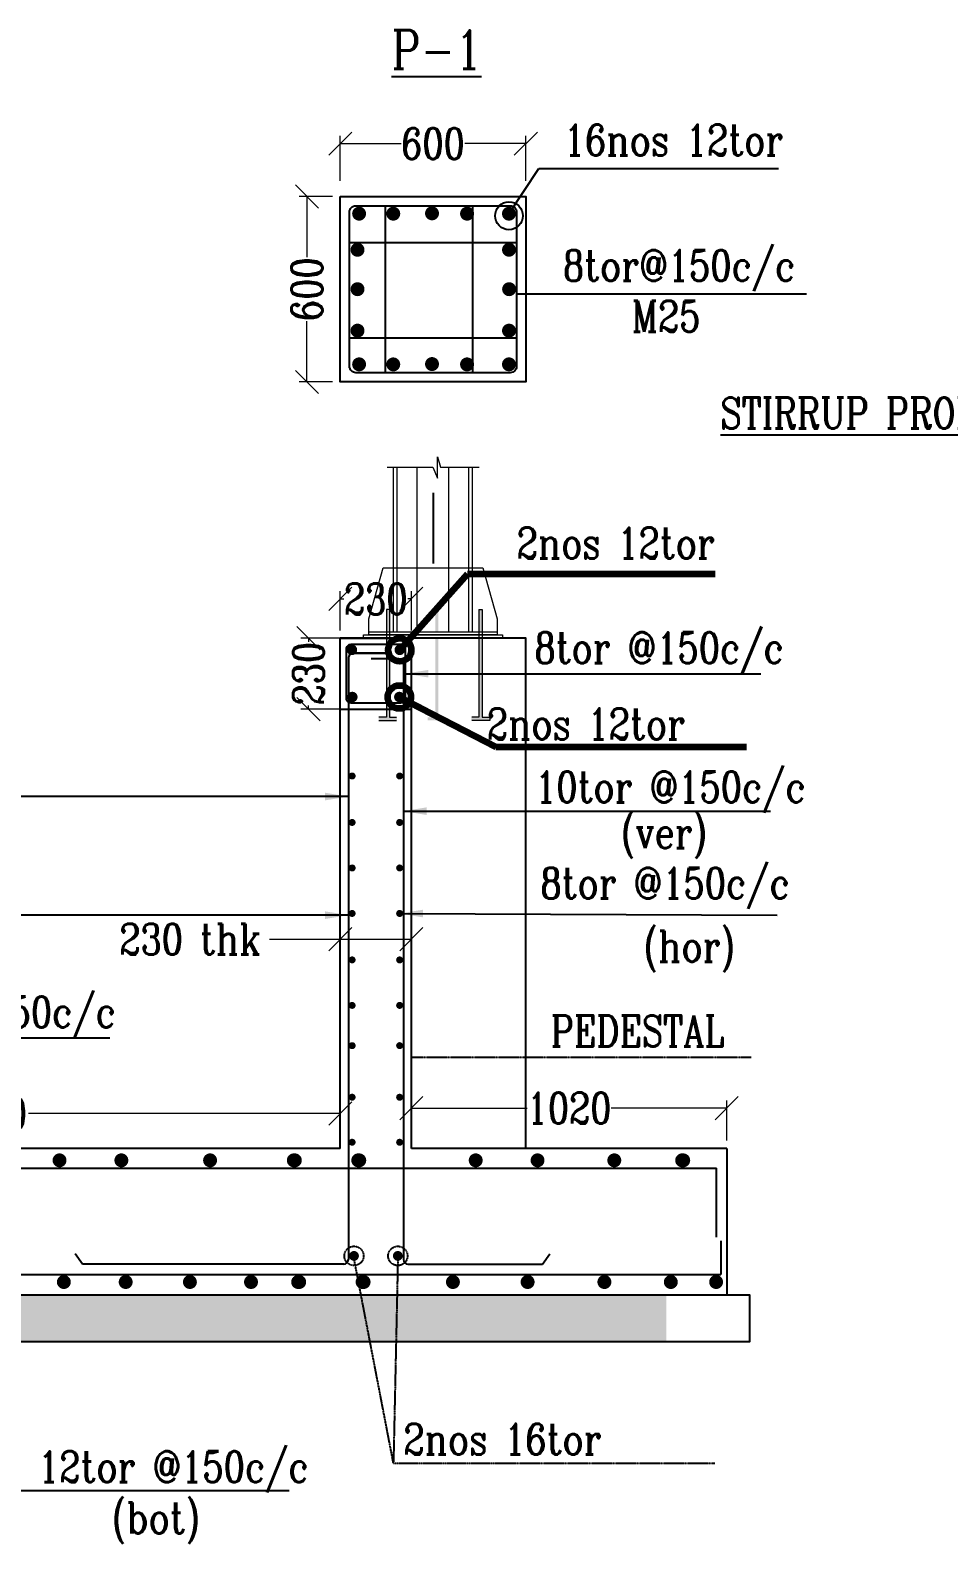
# Model space of a CAD drawing. Header units: millimetres. Extents: x 718890 to 734392, y -300108 to -278291.
# Drawn here: x 725893 to 728863, y -289045 to -284150 of the extents above; entities that cross this region are included whole.
import ezdxf
from ezdxf.enums import TextEntityAlignment as Align
from ezdxf.lldxf.tags import DXFTag

# ---------------------------------------------------------------- set-up
doc = ezdxf.new("R2010")
doc.units = ezdxf.units.MM
doc.header["$MEASUREMENT"] = 0
doc.header["$PDMODE"] = 2
doc.linetypes.add('CENTER2', pattern=[1.125, 0.75, -0.125, 0.125, -0.125])
doc.layers.add('CEN', color=1, linetype='CENTER2')
doc.layers.add('COLUMN', color=1, linetype='Continuous')
for name, color, linetype, lineweight in [('DIM', 37, 'Continuous', 13), ('FOOT', 3, 'Continuous', 18), ('Part', 2, 'Continuous', 0), ('PCC', 4, 'Continuous', 30), ('REIN', 1, 'Continuous', 20), ('TEXT', 7, 'Continuous', 15)]:
    doc.layers.add(name, color=color, linetype=linetype, lineweight=lineweight)
doc.styles.add('combine', font='romanc.shx', dxfattribs={"width": 0.8})
doc.styles.add('ROMANS', font='complex.shx', dxfattribs={"width": 0.8})
doc.styles.add('simplex-0.8', font='complex.shx', dxfattribs={"width": 0.8})
doc.styles.add('style2', font='times.ttf')
tags = doc.linetypes.add('HIDDEN', pattern=[0.375, 0.25, -0.125]).pattern_tags.tags
tags[6:7] = [DXFTag(74, 4), DXFTag(75, 0), DXFTag(340, '0'), DXFTag(46, 1.0), DXFTag(50, 0.0), DXFTag(44, 0.0), DXFTag(45, 0.0)]
tags[4:5] = [DXFTag(74, 4), DXFTag(75, 0), DXFTag(340, '0'), DXFTag(46, 1.0), DXFTag(50, 0.0), DXFTag(44, 0.0), DXFTag(45, 0.0)]
doc.dimstyles.new('75 ISO', dxfattribs={"dimtxt": 100, "dimasz": 75, "dimexe": 75, "dimexo": 0.7, "dimgap": 0.4, "dimtad": 0, "dimtoh": 1, "dimdec": 0, "dimdsep": 46, "dimtxsty": 'combine', "dimblk": 'OBLIQUE', "dimcen": 0, "dimclrd": 11, "dimclre": 2, "dimclrt": 4, "dimadec": 1, "dimazin": 2, "dimtfac": 1, "dimtdec": 0, "dimtmove": 1, "dimatfit": 3, "dimldrblk": 'OBLIQUE', "dimfxl": 0.7, "dimfxlon": 1, "dimtolj": 1, "dimtzin": 0, "dimlwd": -1, "dimlwe": -1, "dimarcsym": 0})
doc.dimstyles.new('SAM', dxfattribs={"dimtxt": 125, "dimasz": 75, "dimexe": 100, "dimexo": 1, "dimgap": 50, "dimtad": 1, "dimtoh": 1, "dimdec": 0, "dimrnd": 1, "dimzin": 1, "dimdsep": 46, "dimtxsty": 'style2', "dimcen": 0.09, "dimclrd": 37, "dimclre": 250, "dimclrt": 7, "dimadec": 0, "dimazin": 0, "dimtfac": 1, "dimtdec": 0, "dimtix": 1, "dimtmove": 1, "dimatfit": 3, "dimfxl": 100, "dimfxlon": 1, "dimtolj": 1, "dimtzin": 0, "dimarcsym": 0})

# ---------------------------------------------------------------- blocks, each defined once
blk = doc.blocks.new('_Oblique')
at = {"color": 0, "linetype": 'ByBlock', "lineweight": -2}
blk.add_line((-0.5, -0.5), (0.5, 0.5), dxfattribs=at)
blk = doc.blocks.new('*D84')
at = {"layer": 'DEFPOINTS', "color": 0, "transparency": 16777216}
for p in [(726895.4, -285989.3), (726895.4, -286116.2), (727125.4, -286116.2)]:
    blk.add_point(p, dxfattribs=at)
at = {"layer": 'Part', "color": 2, "transparency": 16777216}
for p, q in [((726895.4, -286091.2), (726895.4, -285964.3)), ((727125.4, -286091.2), (727125.4, -285964.3))]:
    blk.add_line(p, q, dxfattribs=at)
at = {"layer": 'Part', "color": 11, "transparency": 16777216}
for p, q in [((726895.4, -285989.3), (726907.2, -285989.3)), ((727125.4, -285989.3), (727113.7, -285989.3))]:
    blk.add_line(p, q, dxfattribs=at)
at = {"layer": 'Part', "color": 11, "transparency": 16777216, "xscale": 75, "yscale": 75, "zscale": 75, "rotation": 180}
blk.add_blockref('_Oblique', (726895.4, -285989.3), dxfattribs=at)
at = {"layer": 'Part', "color": 11, "transparency": 16777216, "xscale": 75, "yscale": 75, "zscale": 75}
blk.add_blockref('_Oblique', (727125.4, -285989.3), dxfattribs=at)
at = {"layer": 'Part', "color": 18, "lineweight": -3, "true_color": 0x000000, "transparency": 16777216, "insert": (727010.4, -285989.3), "char_height": 100, "attachment_point": 5, "style": 'combine'}
blk.add_mtext('\\A1;230', dxfattribs=at)
blk = doc.blocks.new('*D85')
at = {"layer": 'DEFPOINTS', "color": 0, "transparency": 16777216}
for p in [(727085.4, -286116.2), (726792.7, -286346.2), (727085.4, -286346.2)]:
    blk.add_point(p, dxfattribs=at)
at = {"layer": 'Part', "color": 2, "transparency": 16777216}
for p, q in [((726912.7, -286116.2), (726767.7, -286116.2)), ((726912.7, -286346.2), (726767.7, -286346.2))]:
    blk.add_line(p, q, dxfattribs=at)
at = {"layer": 'Part', "color": 11, "transparency": 16777216}
for p, q in [((726792.7, -286116.2), (726792.7, -286128)), ((726792.7, -286346.2), (726792.7, -286334.5))]:
    blk.add_line(p, q, dxfattribs=at)
at = {"layer": 'Part', "color": 11, "transparency": 16777216, "xscale": 75, "yscale": 75, "zscale": 75}
for p, rotation in [((726792.7, -286116.2), 90), ((726792.7, -286346.2), 270)]:
    blk.add_blockref('_Oblique', p, dxfattribs=dict(at, rotation=rotation))
at = {"layer": 'Part', "color": 18, "lineweight": -3, "true_color": 0x000000, "transparency": 16777216, "insert": (726792.7, -286231.2), "char_height": 100, "attachment_point": 5, "rotation": 90, "style": 'combine'}
blk.add_mtext('\\A1;230', dxfattribs=at)
blk = doc.blocks.new('*D91')
at = {"layer": 'DEFPOINTS', "color": 0, "transparency": 16777216}
for p in [(726895.4, -287653.6), (724595.4, -287766.2, 0), (726895.4, -287766.2, 0)]:
    blk.add_point(p, dxfattribs=at)
at = {"layer": 'Part', "color": 2, "transparency": 16777216}
for p, q in [((724595.4, -287741.2), (724595.4, -287628.6)), ((726895.4, -287741.2), (726895.4, -287628.6))]:
    blk.add_line(p, q, dxfattribs=at)
at = {"layer": 'Part', "color": 11, "transparency": 16777216}
for p, q in [((724595.4, -287653.6), (725604.1, -287653.6)), ((726895.4, -287653.6), (725886.8, -287653.6))]:
    blk.add_line(p, q, dxfattribs=at)
at = {"layer": 'Part', "color": 11, "transparency": 16777216, "xscale": 75, "yscale": 75, "zscale": 75, "rotation": 180}
blk.add_blockref('_Oblique', (724595.4, -287653.6), dxfattribs=at)
at = {"layer": 'Part', "color": 11, "transparency": 16777216, "xscale": 75, "yscale": 75, "zscale": 75}
blk.add_blockref('_Oblique', (726895.4, -287653.6), dxfattribs=at)
at = {"layer": 'Part', "color": 18, "lineweight": -3, "true_color": 0x000000, "transparency": 16777216, "insert": (725745.4, -287653.6), "char_height": 100, "attachment_point": 5, "style": 'combine'}
blk.add_mtext('\\A1;2300', dxfattribs=at)
blk = doc.blocks.new('*D101')
at = {"layer": 'DEFPOINTS', "color": 0, "transparency": 16777216}
for p in [(728145.4, -287636.1), (727125.4, -287740.1), (728145.4, -287766.2, 0)]:
    blk.add_point(p, dxfattribs=at)
at = {"layer": 'Part', "color": 2, "transparency": 16777216}
for p, q in [((727125.4, -287715.1), (727125.4, -287611.1)), ((728145.4, -287741.2), (728145.4, -287611.1))]:
    blk.add_line(p, q, dxfattribs=at)
at = {"layer": 'Part', "color": 11, "transparency": 16777216}
for p, q in [((727125.4, -287636.1), (727499.8, -287636.1)), ((728145.4, -287636.1), (727771.1, -287636.1))]:
    blk.add_line(p, q, dxfattribs=at)
at = {"layer": 'Part', "color": 11, "transparency": 16777216, "xscale": 75, "yscale": 75, "zscale": 75, "rotation": 180}
blk.add_blockref('_Oblique', (727125.4, -287636.1), dxfattribs=at)
at = {"layer": 'Part', "color": 11, "transparency": 16777216, "xscale": 75, "yscale": 75, "zscale": 75}
blk.add_blockref('_Oblique', (728145.4, -287636.1), dxfattribs=at)
at = {"layer": 'Part', "color": 18, "lineweight": -3, "true_color": 0x000000, "transparency": 16777216, "insert": (727635.4, -287636.1), "char_height": 100, "attachment_point": 5, "style": 'combine'}
blk.add_mtext('\\A1;1020', dxfattribs=at)
blk = doc.blocks.new('*D102')
at = {"layer": 'DEFPOINTS', "color": 0, "transparency": 16777216}
for p in [(726895.4, -287075.7, 0), (727125.4, -287075.7, 0), (727125.4, -287089.7)]:
    blk.add_point(p, dxfattribs=at)
at = {"layer": 'Part', "color": 11, "transparency": 16777216}
for p, q in [((726666.2, -287089.7), (726895.4, -287089.7)), ((726895.4, -287089.7), (727125.4, -287089.7))]:
    blk.add_line(p, q, dxfattribs=at)
at = {"layer": 'Part', "color": 2, "transparency": 16777216}
for p, q in [((726895.4, -287089.7), (726895.4, -287114.7)), ((727125.4, -287089.7), (727125.4, -287114.7))]:
    blk.add_line(p, q, dxfattribs=at)
at = {"layer": 'Part', "color": 11, "transparency": 16777216, "xscale": 75, "yscale": 75, "zscale": 75, "rotation": 180}
blk.add_blockref('_Oblique', (726895.4, -287089.7), dxfattribs=at)
at = {"layer": 'Part', "color": 11, "transparency": 16777216, "xscale": 75, "yscale": 75, "zscale": 75}
blk.add_blockref('_Oblique', (727125.4, -287089.7), dxfattribs=at)
at = {"layer": 'Part', "color": 18, "lineweight": -3, "true_color": 0x000000, "transparency": 16777216, "insert": (726410.5, -287089.7), "char_height": 100, "attachment_point": 5, "style": 'combine'}
blk.add_mtext('\\A1;230 thk', dxfattribs=at)
blk = doc.blocks.new('G$C9B659665')
at = {"layer": 'DIM', "linetype": 'Continuous'}
h = blk.add_hatch(color=5, dxfattribs=at)
h.paths.add_polyline_path([(43.4, 9), (65.3, 9), (65.3, 75.4), (74.3, 75.4), (74.3, 9), (95.6, 9), (95.6, 0), (43.4, 0)])
h.paths.add_polyline_path([(65.3, 165.3), (74.3, 165.3), (74.3, 75.4), (65.3, 75.4)])
h.paths.add_polyline_path([(65.3, 211.3), (72.3, 211.3), (74.3, 211.3), (74.3, 165.3), (65.3, 165.3)])
h.paths.add_polyline_path([(65.3, 234.5), (74.3, 234.5), (74.3, 211.3), (65.3, 211.3)])
h.paths.add_polyline_path([(65.3, 315.7), (74.3, 315.7), (74.3, 252.5), (65.3, 252.5)])
h = blk.add_hatch(color=5, dxfattribs=at)
h.paths.add_polyline_path([(43.4, 9), (65.3, 9), (65.3, 75.4), (74.3, 75.4), (74.3, 9), (95.6, 9), (95.6, 0), (43.4, 0)])
h.paths.add_polyline_path([(65.3, 165.3), (74.3, 165.3), (74.3, 75.4), (65.3, 75.4)])
h.paths.add_polyline_path([(65.3, 211.3), (72.3, 211.3), (74.3, 211.3), (74.3, 165.3), (65.3, 165.3)])
h.paths.add_polyline_path([(65.3, 234.5), (74.3, 234.5), (74.3, 211.3), (65.3, 211.3)])
h.paths.add_polyline_path([(65.3, 315.7), (74.3, 315.7), (74.3, 252.5), (65.3, 252.5)])
h = blk.add_hatch(color=5, dxfattribs=at)
h.paths.add_polyline_path([(182.9, 9), (204.7, 9), (204.7, 75.4), (213.7, 75.4), (213.7, 9), (235, 9), (235, 0), (182.9, 0)])
h.paths.add_polyline_path([(204.7, 165.3), (213.7, 165.3), (213.7, 75.4), (204.7, 75.4)])
h.paths.add_polyline_path([(204.7, 211.3), (211.8, 211.3), (213.7, 211.3), (213.7, 165.3), (204.7, 165.3)])
h.paths.add_polyline_path([(204.7, 234.5), (213.7, 234.5), (213.7, 211.3), (204.7, 211.3)])
h.paths.add_polyline_path([(204.7, 315.7), (213.7, 315.7), (213.7, 252.5), (204.7, 252.5)])
h = blk.add_hatch(color=5, dxfattribs=at)
h.paths.add_polyline_path([(360.1, 9), (338.2, 9), (338.2, 75.4), (329.2, 75.4), (329.2, 9), (307.9, 9), (307.9, 0), (360.1, 0)])
h.paths.add_polyline_path([(338.2, 165.3), (329.2, 165.3), (329.2, 75.4), (338.2, 75.4)])
h.paths.add_polyline_path([(338.2, 211.3), (331.2, 211.3), (329.2, 211.3), (329.2, 165.3), (338.2, 165.3)])
h.paths.add_polyline_path([(338.2, 234.5), (329.2, 234.5), (329.2, 211.3), (338.2, 211.3)])
h.paths.add_polyline_path([(338.2, 315.7), (329.2, 315.7), (329.2, 252.5), (338.2, 252.5)])
h = blk.add_hatch(color=5, dxfattribs=at)
h.paths.add_polyline_path([(360.1, 9), (338.2, 9), (338.2, 75.4), (329.2, 75.4), (329.2, 9), (307.9, 9), (307.9, 0), (360.1, 0)])
h.paths.add_polyline_path([(338.2, 165.3), (329.2, 165.3), (329.2, 75.4), (338.2, 75.4)])
h.paths.add_polyline_path([(338.2, 211.3), (331.2, 211.3), (329.2, 211.3), (329.2, 165.3), (338.2, 165.3)])
h.paths.add_polyline_path([(338.2, 234.5), (329.2, 234.5), (329.2, 211.3), (338.2, 211.3)])
h.paths.add_polyline_path([(338.2, 315.7), (329.2, 315.7), (329.2, 252.5), (338.2, 252.5)])
blk.add_line((198.4, 649), (198.4, 447.2))
blk.add_line((198.4, 649), (198.4, 447.2))
at = {"layer": 'DIM', "color": 5, "linetype": 'Continuous'}
for p, q in [((85.9, 252.5), (85.9, 722.3)), ((85.9, 252.5), (85.9, 722.3)), ((153.4, 252.5), (153.4, 722.3)), ((153.4, 252.5), (153.4, 722.3)), ((243.4, 252.5), (243.4, 722.3)), ((243.4, 252.5), (243.4, 722.3)), ((310.9, 252.5), (310.9, 722.3)), ((310.9, 252.5), (310.9, 722.3)), ((74.3, 315.7), (65.3, 315.7)), ((65.3, 315.7), (65.3, 9)), ((74.3, 315.7), (65.3, 315.7)), ((65.3, 315.7), (65.3, 9)), ((74.3, 315.7), (74.3, 9)), ((74.3, 315.7), (74.3, 9)), ((213.7, 315.7), (204.7, 315.7)), ((213.7, 315.7), (204.7, 315.7)), ((329.2, 315.7), (338.2, 315.7)), ((329.2, 315.7), (329.2, 9)), ((329.2, 315.7), (338.2, 315.7)), ((329.2, 315.7), (329.2, 9)), ((338.2, 315.7), (338.2, 9)), ((338.2, 315.7), (338.2, 9)), ((65.3, 9), (43.4, 9)), ((65.3, 9), (43.4, 9)), ((43.4, 0), (94.6, 0)), ((43.4, 0), (94.6, 0)), ((74.3, 9), (94.6, 9)), ((74.3, 9), (94.6, 9)), ((329.2, 9), (308.9, 9)), ((329.2, 9), (308.9, 9)), ((360.1, 0), (308.9, 0)), ((360.1, 0), (308.9, 0)), ((338.2, 9), (360.1, 9)), ((338.2, 9), (360.1, 9)), ((360.1, 9), (360.1, 0)), ((360.1, 9), (360.1, 0))]:
    blk.add_line(p, q, dxfattribs=at)
at = {"layer": 'DIM', "linetype": 'HIDDEN', "ltscale": 100}
for p, q in [((96, 252.5), (96, 722.3)), ((96, 252.5), (96, 722.3)), ((300.7, 252.5), (300.7, 722.3)), ((300.7, 252.5), (300.7, 722.3))]:
    blk.add_line(p, q, dxfattribs=at)
at = {"layer": 'DIM', "color": 5, "linetype": 'HIDDEN', "ltscale": 0.1}
blk.add_line((67.2, 252.5), (329.7, 252.5), dxfattribs=at)
blk.add_line((67.2, 252.5), (329.7, 252.5), dxfattribs=at)
at = {"layer": 'DIM', "color": 5, "linetype": 'Continuous'}
for points in [[(67.2, 722.3), (197.8, 722.3), (210.8, 690.9), (210.8, 751.4), (220.1, 722.1), (329.7, 722.1)], [(67.2, 722.3), (197.8, 722.3), (210.8, 690.9), (210.8, 751.4), (220.1, 722.1), (329.7, 722.1)], [(15, 243.5), (15, 290), (56.3, 434.7), (340.5, 434.7), (381.7, 290), (381.7, 243.5)], [(15, 243.5), (15, 290), (56.3, 434.7), (340.5, 434.7), (381.7, 290), (381.7, 243.5)]]:
    blk.add_lwpolyline(points, dxfattribs=at)
at = {"layer": 'DIM', "color": 5, "linetype": 'HIDDEN', "ltscale": 0.1}
for points in [[(396.7, 234.5), (0, 234.5), (0, 243.5), (396.7, 243.5)], [(396.7, 234.5), (0, 234.5), (0, 243.5), (396.7, 243.5)], [(381.7, 243.5), (15, 243.5), (15, 252.5), (381.7, 252.5)], [(381.7, 243.5), (15, 243.5), (15, 252.5), (381.7, 252.5)]]:
    blk.add_lwpolyline(points, close=True, dxfattribs=at)
blk = doc.blocks.new('*D151')
at = {"layer": 'DEFPOINTS', "color": 0, "transparency": 16777216}
for p in [(727495.4, -284517.1), (726895.4, -284687.8), (727495.4, -284687.8)]:
    blk.add_point(p, dxfattribs=at)
at = {"layer": 'Part', "color": 2, "transparency": 16777216}
for p, q in [((726895.4, -284637.1), (726895.4, -284492.1)), ((727495.4, -284637.1), (727495.4, -284492.1))]:
    blk.add_line(p, q, dxfattribs=at)
at = {"layer": 'Part', "color": 11, "transparency": 16777216}
for p, q in [((726895.4, -284517.1), (727092.2, -284517.1)), ((727495.4, -284517.1), (727298.7, -284517.1))]:
    blk.add_line(p, q, dxfattribs=at)
at = {"layer": 'Part', "color": 11, "transparency": 16777216, "xscale": 75, "yscale": 75, "zscale": 75, "rotation": 180}
blk.add_blockref('_Oblique', (726895.4, -284517.1), dxfattribs=at)
at = {"layer": 'Part', "color": 11, "transparency": 16777216, "xscale": 75, "yscale": 75, "zscale": 75}
blk.add_blockref('_Oblique', (727495.4, -284517.1), dxfattribs=at)
at = {"layer": 'Part', "color": 18, "lineweight": -3, "true_color": 0x000000, "transparency": 16777216, "insert": (727195.4, -284517.1), "char_height": 100, "attachment_point": 5, "style": 'combine'}
blk.add_mtext('\\A1;600', dxfattribs=at)
blk = doc.blocks.new('*D152')
at = {"layer": 'DEFPOINTS', "color": 0, "transparency": 16777216}
for p in [(726787.6, -284687.8), (726895.4, -284687.8, 0), (726895.4, -285287.8, 0)]:
    blk.add_point(p, dxfattribs=at)
at = {"layer": 'Part', "color": 2, "transparency": 16777216}
for p, q in [((726870.4, -284687.8), (726762.6, -284687.8)), ((726870.4, -285287.8), (726762.6, -285287.8))]:
    blk.add_line(p, q, dxfattribs=at)
at = {"layer": 'Part', "color": 11, "transparency": 16777216}
for p, q in [((726787.6, -284687.8), (726787.6, -284884.5)), ((726787.6, -285287.8), (726787.6, -285091.1))]:
    blk.add_line(p, q, dxfattribs=at)
at = {"layer": 'Part', "color": 11, "transparency": 16777216, "xscale": 75, "yscale": 75, "zscale": 75}
for p, rotation in [((726787.6, -284687.8), 90), ((726787.6, -285287.8), 270)]:
    blk.add_blockref('_Oblique', p, dxfattribs=dict(at, rotation=rotation))
at = {"layer": 'Part', "color": 18, "lineweight": -3, "true_color": 0x000000, "transparency": 16777216, "insert": (726787.6, -284987.8), "char_height": 100, "attachment_point": 5, "rotation": 90, "style": 'combine'}
blk.add_mtext('\\A1;600', dxfattribs=at)

msp = doc.modelspace()

# ---------------------------------------------------------------- hatches: boundary and pattern name
at = {"layer": 'DIM', "lineweight": -3, "ltscale": 0.5}
h = msp.add_hatch(dxfattribs=at)
h.set_pattern_fill('AR-CONC', color=256, scale=25, style=0)
h.set_pattern_definition([(50, (1387.42, -23356.68), (179.315046, -15.688034), [18.75, -206.25]), (355, (1387.42, -23356.68), (-34.687833, 188.048033), [15, -165]), (100.4514, (1402.36, -23357.98), (144.627345, 172.359886), [15.935047, -175.28553]), (46.1842, (1387.42, -23306.68), (266.81026, -41.379754), [28.125, -309.375]), (96.6356, (1409.65, -23310.12), (233.66568, 243.52947), [23.90257, -262.92825]), (351.1842, (1387.42, -23306.68), (233.66549, 243.52965), [22.5, -247.5]), (21, (1412.42, -23319.18), (149.226763, -100.654723), [18.75, -206.25]), (326, (1412.42, -23319.18), (60.828833, 181.28751), [15, -165]), (71.4514, (1424.85, -23327.56), (210.055657, 80.632624), [15.935047, -175.28553]), (37.5, (1387.415, -23356.676), (3.039964, 83.2234635), [0, -163, 0, -167.5, 0, -165.625]), (7.5, (1387.415, -23356.68), (65.767384, 98.602928), [0, -95.5, 0, -159.25, 0, -63.125]), (327.5, (1331.665, -23356.676), (133.455609, -5.638718), [0, -62.5, 0, -195, 0, -258.75]), (317.5, (1306.67, -23356.68), (145.796542, 25.026246), [0, -81.25, 0, -129.5, 0, -183.75])])
h.paths.add_polyline_path([(723540.4, -288391.2), (727950.4, -288391.2), (727950.4, -288241.2), (723540.4, -288241.2)])

# ---------------------------------------------------------------- linework, layer by layer
at = {"layer": 'CEN', "color": 18, "lineweight": -3, "ltscale": 0.5, "true_color": 0x000000}
for p, q in [((728224.2, -287472), (727125.4, -287472)), ((727067.3, -288783.8), (726939.8, -288121.9, 0)), ((727081.6, -288121.9, 0), (727067.3, -288783.8)), ((727067.3, -288783.8), (728107.4, -288783.8))]:
    msp.add_line(p, q, dxfattribs=at)
at = {"layer": 'CEN', "color": 2, "lineweight": -3, "ltscale": 0.5}
for centre in [(726939.8, -288114, 0), (727081.6, -288114, 0)]:
    msp.add_circle(centre, 31.2, dxfattribs=at)
at = {"layer": 'DIM', "lineweight": -3}
for p, q in [((727441.1, -284743.6), (727537.7, -284597.2)), ((727537.7, -284597.2), (728313.2, -284597.2))]:
    msp.add_line(p, q, dxfattribs=at)
msp.add_circle((727441.1, -284750.5), 45, dxfattribs=at)
at = {"layer": 'FOOT', "lineweight": -3}
for p, q in [((726895.4, -287766.2, 0), (726895.4, -286116.2, 0)), ((727125.4, -286116.2), (726895.4, -286116.2, 0)), ((727095.4, -286116.2), (726895.4, -286116.2, 0)), ((726895.4, -286116.2, 0), (727125.4, -286116.2)), ((727125.4, -287766.2), (727125.4, -286116.2, 0)), ((727125.4, -286116.2), (727125.4, -286116.2)), ((726895.4, -287766.2, 0), (724595.4, -287766.2, 0)), ((726895.4, -287766.2, 0), (725265.4, -287766.2, 0)), ((728145.4, -287766.2, 0), (727125.4, -287766.2)), ((728145.4, -287766.2, 0), (727125.4, -287766.2)), ((728145.4, -287766.2, 0), (728145.4, -288241.2, 0)), ((728145.4, -287766.2, 0), (728145.4, -288241.2, 0))]:
    msp.add_line(p, q, dxfattribs=at)
msp.add_lwpolyline([(726895.4, -284687.8), (727495.4, -284687.8), (727495.4, -285287.8), (726895.4, -285287.8)], close=True, dxfattribs=at)
at = {"layer": 'FOOT', "lineweight": -3, "elevation": 0}
msp.add_lwpolyline([(726895.4, -286346.2), (726895.4, -286116.2), (727125.4, -286116.2), (727125.4, -286116.2), (727125.4, -286116.2)], dxfattribs=at)
msp.add_lwpolyline([(723270.4, -288391.2), (728220.4, -288391.2), (728220.4, -288241.2), (723270.4, -288241.2)], close=True, dxfattribs=at)
msp.add_lwpolyline([(723270.4, -288391.2), (728220.4, -288391.2), (728220.4, -288241.2), (723270.4, -288241.2)], close=True, dxfattribs=at)
at = {"layer": 'Part', "color": 250, "lineweight": -3}
msp.add_line((727465.4, -285002.5), (728403.3, -285002.5), dxfattribs=at)
at = {"layer": 'PCC', "linetype": 'HIDDEN', "lineweight": -3, "ltscale": 200}
msp.add_line((726895.4, -286346.2, 0), (727125.4, -286346.2, 0), dxfattribs=at)
at = {"layer": 'PCC', "color": 250, "linetype": 'HIDDEN', "lineweight": -3, "ltscale": 750}
msp.add_lwpolyline([(727495.4, -287766.2), (727495.4, -286116.2), (726895.4, -286116.2)], dxfattribs=at)
at = {"layer": 'REIN', "lineweight": -3}
for p, q in [((726936.5, -286165.2, 0), (727053.2, -286165.2)), ((727054.4, -286165.2), (726937.7, -286165.2, 0)), ((726921.5, -286180.2, 0), (726921.5, -288125.8, 0)), ((727084.4, -286183), (726994.9, -286183, 0)), ((727099.4, -286198), (727099.4, -288125.8, 0)), ((723383.6, -287830.6), (728112.5, -287830.6, 0)), ((728112.5, -288053.7, 0), (728112.5, -287830.6, 0)), ((728126.7, -288065.5, 0), (728126.7, -288174.5, 0)), ((726061.5, -288140.8, 0), (726037.7, -288107.4, 0)), ((727549.4, -288140.8, 0), (727573.1, -288107.4, 0)), ((723365.2, -288174.5), (728126.7, -288174.5, 0)), ((726906.5, -288140.8, 0), (726061.5, -288140.8, 0)), ((727114.4, -288140.8, 0), (727549.4, -288140.8, 0))]:
    msp.add_line(p, q, dxfattribs=at)
msp.add_lwpolyline([(726945.4, -284717.8), (727445.4, -284717.8, -0.414214), (727465.4, -284737.8), (727465.4, -285237.8, -0.414214), (727445.4, -285257.8), (726945.4, -285257.8, -0.414214), (726925.4, -285237.8), (726925.4, -284737.8, -0.414214)], format="xyb", close=True, dxfattribs=at)
at = {"layer": 'REIN', "lineweight": -3, "const_width": 22.5}
for points in [[(726945.1, -284743.6, -1), (726967.6, -284743.6, -1)], [(727055.5, -284743.6, -1), (727078, -284743.6, -1)], [(727294.2, -284743.6, -1), (727316.8, -284743.6, -1)], [(727452.4, -284743.6, 1), (727429.8, -284743.6, 1)], [(726951.2, -284849.1, 1), (726951.2, -284871.6, 1)], [(727441.2, -284849.1, 1), (727441.2, -284871.6, 1)], [(726951.2, -284976.5, 1), (726951.2, -284999.1, 1)], [(727441.5, -284976.5, 1), (727441.5, -284999.1, 1)], [(726951.2, -285110.6, 1), (726951.2, -285133.2, 1)], [(727441.2, -285110.6, 1), (727441.2, -285133.2, 1)], [(726945.1, -285230.8, 1), (726967.6, -285230.8, 1)], [(727055.5, -285231, -1), (727078, -285231, -1)], [(727294.2, -285231, -1), (727316.8, -285231, -1)], [(727452.4, -285230.8, -1), (727429.8, -285230.8, -1)]]:
    msp.add_lwpolyline(points, format="xyb", close=True, dxfattribs=at)
at = {"layer": 'REIN', "lineweight": -3}
for points in [[(727041.2, -284717.8), (727323.1, -284717.8), (727323.1, -285257.8), (727041.2, -285257.8)], [(726925.4, -284836.3), (727465.4, -284836.3), (727465.4, -285146.2), (726925.4, -285146.2)]]:
    msp.add_lwpolyline(points, close=True, dxfattribs=at)
for points, const_width, elevation in [([(727180.9, -284742.5, -1), (727203.4, -284742.5, -1)], 22.5, -371606472.7), ([(727180.9, -285229.9, -1), (727203.4, -285229.9, -1)], 22.5, -371606472.7), ([(726924.7, -286154.3, 1), (726941.6, -286154.3, 1)], 16.9, 0), ([(727096.1, -286154.3, -1), (727079.3, -286154.3, -1)], 16.9, 0), ([(726925.9, -286307.3, -1), (726942.8, -286305.9, -1)], 16.9, 0), ([(727094.9, -286307.3, 1), (727078.1, -286305.9, 1)], 16.9, 0), ([(726939.4, -286562.1, -1), (726928.2, -286562.1, -1)], 11.3, 0), ([(727093.1, -286562.1, -1), (727081.8, -286562.1, -1)], 11.3, 0), ([(726939.4, -286712.3, -1), (726928.2, -286712.3, -1)], 11.3, 0), ([(727093.1, -286712.3, -1), (727081.8, -286712.3, -1)], 11.3, 0), ([(726939.4, -286859.5, -1), (726928.2, -286859.5, -1)], 11.3, 0), ([(727093.1, -286859.5, -1), (727081.8, -286859.5, -1)], 11.3, 0), ([(726939.4, -287006.6, -1), (726928.2, -287006.6, -1)], 11.3, 0), ([(727093.1, -287006.6, -1), (727081.8, -287006.6, -1)], 11.3, 0), ([(726939.4, -287156.8, -1), (726928.2, -287156.8, -1)], 11.3, 0), ([(727093.1, -287156.8, -1), (727081.8, -287156.8, -1)], 11.3, 0), ([(726939.4, -287303.9, -1), (726928.2, -287303.9, -1)], 11.3, 0), ([(727093.1, -287303.9, -1), (727081.8, -287303.9, -1)], 11.3, 0), ([(726939.4, -287434.1, -1), (726928.2, -287434.1, -1)], 11.3, 0), ([(727093.1, -287434.1, -1), (727081.8, -287434.1, -1)], 11.3, 0), ([(726939.4, -287600.9, -1), (726928.2, -287600.9, -1)], 11.3, 0), ([(727093.1, -287600.9, -1), (727081.8, -287600.9, -1)], 11.3, 0), ([(726939.4, -287746.5, -1), (726928.2, -287746.5, -1)], 11.3, 0), ([(727093.1, -287746.5, -1), (727081.8, -287746.5, -1)], 11.3, 0), ([(725976.1, -287805, 1), (725998.6, -287805, 1)], 22.5, 0), ([(725976.1, -287805, 1), (725998.6, -287805, 1)], 22.5, 0), ([(726176.1, -287805, 1), (726198.6, -287805, 1)], 22.5, 0), ([(726463.1, -287805, 1), (726485.7, -287805, 1)], 22.5, 0), ([(726733.9, -287805, 1), (726756.4, -287805, 1)], 22.5, 0), ([(726737.2, -287805, 1), (726759.7, -287805, 1)], 22.5, 0), ([(726942.2, -287805, 1), (726964.7, -287805, 1)], 22.5, 0), ([(726945.5, -287805, 1), (726968, -287805, 1)], 22.5, 0), ([(727322.2, -287805, 1), (727344.7, -287805, 1)], 22.5, 0), ([(727522.2, -287805, 1), (727544.7, -287805, 1)], 22.5, 0), ([(727770.5, -287805, 1), (727793, -287805, 1)], 22.5, 0), ([(727990, -287805, 1), (728012.6, -287805, 1)], 22.5, 0), ([(727993.4, -287805, 1), (728015.9, -287805, 1)], 22.5, 0), ([(726947.7, -288114, -1), (726931.9, -288114, -1)], 15.8, 0), ([(727089.4, -288114, -1), (727073.7, -288114, -1)], 15.8, 0), ([(725990.1, -288198.5, 1), (726012.6, -288198.5, 1)], 22.5, 0), ([(725990.1, -288198.5, 1), (726012.6, -288198.5, 1)], 22.5, 0), ([(726190.1, -288198.5, 1), (726212.6, -288198.5, 1)], 22.5, 0), ([(726397.8, -288198.5, 1), (726420.3, -288198.5, 1)], 22.5, 0), ([(726595.4, -288198.5, 1), (726618, -288198.5, 1)], 22.5, 0), ([(726747.9, -288198.5, 1), (726770.5, -288198.5, 1)], 22.5, 0), ([(726751.3, -288198.5, 1), (726773.8, -288198.5, 1)], 22.5, 0), ([(726956.2, -288198.5, 1), (726978.8, -288198.5, 1)], 22.5, 0), ([(726959.5, -288198.5, 1), (726982.1, -288198.5, 1)], 22.5, 0), ([(727248.4, -288198.5, 1), (727271, -288198.5, 1)], 22.5, 0), ([(727490.1, -288198.5, 1), (727512.7, -288198.5, 1)], 22.5, 0), ([(727738.4, -288198.5, 1), (727761, -288198.5, 1)], 22.5, 0), ([(727953.3, -288198.5, 1), (727975.8, -288198.5, 1)], 22.5, 0), ([(728099.8, -288198.5, 1), (728122.3, -288198.5, 1)], 22.5, 0)]:
    msp.add_lwpolyline(points, format="xyb", close=True, dxfattribs=dict(at, const_width=const_width, elevation=elevation))
at = {"layer": 'REIN', "lineweight": -3, "elevation": 0}
msp.add_lwpolyline([(726930.4, -286136.2), (727090.4, -286136.2, -0.414214), (727105.4, -286151.2), (727105.4, -286311.2, -0.414214), (727090.4, -286326.2), (726930.4, -286326.2, -0.414214), (726915.4, -286311.2), (726915.4, -286151.2, -0.414214)], format="xyb", close=True, dxfattribs=at)
at = {"layer": 'REIN', "lineweight": -3}
for centre, start, end in [((726936.5, -286180.2, 0), 90, 180), ((727084.4, -286198), 0, 90), ((726906.5, -288125.8, 0), 270, 0), ((727114.4, -288125.8, 0), 180, 270)]:
    msp.add_arc(centre, 15, start, end, dxfattribs=at)

# ---------------------------------------------------------------- block references
at = {"layer": 'COLUMN', "color": 2, "lineweight": -3, "ltscale": 0.5, "xscale": 1.134215500982174, "yscale": 1.134215500982174, "zscale": 1.134215500982174}
msp.add_blockref('G$C9B659665', (726970.4, -286382.2), dxfattribs=at)

# ---------------------------------------------------------------- texts
at = {"layer": 'TEXT', "color": 18, "lineweight": -3, "ltscale": 0.5, "true_color": 0x000000, "style": 'simplex-0.8', "width": 0.8}
msp.add_text('%%UP-1', height=125, dxfattribs=at).set_placement((727061.2, -284275.4))
at = {"layer": 'TEXT', "color": 18, "lineweight": -3, "true_color": 0x000000, "style": 'ROMANS', "width": 0.8}
msp.add_text('M25', height=100.03, dxfattribs=at).set_placement((728060.5, -285025.4), align=Align.TOP_RIGHT)
for s, height, p in [('2nos 12tor', 100.03, (727466, -285858.7)), ('8tor @150c/c', 100.035, (727523.4, -286197.5)), ('2nos 12tor', 100.03, (727369.5, -286443.7)), ('10tor @150c/c', 100.035, (727525.7, -286647.5, 0)), ('(ver)', 100.03, (727802.2, -286795.4, 0)), ('8tor @150c/c', 100.035, (727542.7, -286958.6, 0)), ('(hor)', 100.03, (727875.4, -287162.8, 0)), ('PEDESTAL', 100.03, (727575.9, -287436.6, 0)), ('2nos 16tor', 100.03, (727099.7, -288756.8, 0))]:
    msp.add_text(s, height=height, dxfattribs=at).set_placement(p)
for s, height, p in [('10tor @150c/c', 100.035, (726169.1, -287405.3, 0)), ('12tor @150c/c', 100.035, (726792.6, -288875.7)), ('(bot)', 100.03, (726443.4, -289041.5))]:
    msp.add_text(s, height=height, dxfattribs=at).set_placement(p, align=Align.BOTTOM_RIGHT)
at = {"layer": 'TEXT', "color": 250, "lineweight": -3, "char_height": 100.035, "style": 'ROMANS'}
for s, insert, attachment_point in [('16nos 12tor', (727973.8, -284505.4), 5), ('8tor@150c/c', (727991.2, -284927.9), 5), ('                          {\\LSTIRRUP PROFILE}', (726698.1, -285338.5, 0), 1)]:
    msp.add_mtext(s, dxfattribs=dict(at, insert=insert, attachment_point=attachment_point))

# ---------------------------------------------------------------- dimensions: what is measured, and where the dimension line sits
at = {"layer": 'Part', "color": 250, "lineweight": -3}
for base, p1, p2, override, picture, middle in [((727495.4, -284517.1), (726895.4, -284687.8), (727495.4, -284687.8), {"dimexe": 25, "dimexo": 25, "dimclrt": 18, "dimfxl": 120}, '*D151', (727195.4, -284517.1)), ((726895.4, -287653.6, 0), (724595.4, -287766.2, 0), (726895.4, -287766.2, 0), {"dimexe": 25, "dimexo": 25, "dimtxsty": 'combine', "dimclrt": 18, "dimldrblk": 'Oblique', "dimfxl": 120}, '*D91', (725745.4, -287653.6, 0)), ((728145.4, -287636.1), (727125.4, -287740.1), (728145.4, -287766.2, 0), {"dimexe": 25, "dimexo": 25, "dimclrt": 18, "dimfxl": 120}, '*D101', (727635.4, -287636.1))]:
    dim = msp.add_linear_dim(base=base, p1=p1, p2=p2, dimstyle='75 ISO', override=override, dxfattribs=at)
    dim.commit()
    dim.dimension.update_dxf_attribs({"geometry": picture, "text_midpoint": middle})
for base, p1, p2, angle, override, picture, middle in [((726787.6, -284687.8, 0), (726895.4, -285287.8), (726895.4, -284687.8), 90, {"dimexe": 25, "dimexo": 25, "dimclrt": 18, "dimfxl": 120}, '*D152', (726787.6, -284987.8, 0)), ((726895.4, -285989.3), (727125.4, -286116.2), (726895.4, -286116.2), 180, {"dimexe": 25, "dimexo": 25, "dimtxsty": 'combine', "dimclrt": 18, "dimldrblk": 'Oblique', "dimfxl": 120}, '*D84', (727010.4, -285989.3)), ((726792.7, -286346.2), (727085.4, -286116.2), (727085.4, -286346.2), 90, {"dimexe": 25, "dimexo": 25, "dimtxsty": 'combine', "dimclrt": 18, "dimldrblk": 'Oblique', "dimfxl": 120}, '*D85', (726792.7, -286231.2))]:
    dim = msp.add_linear_dim(base=base, p1=p1, p2=p2, angle=angle, dimstyle='75 ISO', override=override, dxfattribs=at)
    dim.commit()
    dim.dimension.update_dxf_attribs({"geometry": picture, "text_midpoint": middle})
dim = msp.add_linear_dim(base=(727125.4, -287089.7, 0), p1=(726895.4, -287075.7, 0), p2=(727125.4, -287075.7, 0), text='<> thk', dimstyle='75 ISO', override={"dimexe": 25, "dimexo": 25, "dimtxsty": 'combine', "dimclrt": 18, "dimldrblk": 'Oblique', "dimfxl": 120}, dxfattribs=at)
dim.commit()
dim.dimension.update_dxf_attribs({"geometry": '*D102', "text_midpoint": (726410.5, -287130.4, 0), "dimtype": 160})

# ---------------------------------------------------------------- leaders
at = {"color": 5, "lineweight": -3}
for points, override in [([(727087.7, -286154.3, 0), (727307.1, -285908.6, 0), (728108.4, -285908.6, 0)], {"dimscale": 1, "dimtxt": 125, "dimasz": 75, "dimgap": 50, "dimtad": 0, "dimrnd": 0, "dimtxsty": 'style2', "dimclrd": 37, "dimldrblk": 'Origin', "dimfxl": 0.7, "dimlwd": 65534, "dimarcsym": 2}), ([(727086.5, -286306.6, 0), (727398.4, -286468.1, 0), (728208.9, -286468.1, 0)], {"dimscale": 1, "dimtxt": 125, "dimasz": 75, "dimgap": 50, "dimtad": 0, "dimrnd": 0, "dimtxsty": 'style2', "dimclrd": 37, "dimldrblk": 'Origin', "dimfxl": 0.7, "dimlwd": 65534, "dimarcsym": 2}), ([(725017.3, -287805, 0), (725155.2, -287409.1, 0), (726150.6, -287409.1, 0)], {"dimtxt": 125, "dimtad": 0, "dimldrblk": 'Origin', "dimfxl": 0.18}), ([(725781.7, -288198.5, 0), (725788.1, -288872.4, 0), (726730.5, -288872.4, 0)], {"dimtxt": 125, "dimtad": 0, "dimldrblk": 'Origin', "dimfxl": 0.18})]:
    msp.add_leader(points, dimstyle='SAM', override=override, dxfattribs=at)
at = {"layer": 'Part', "color": 5, "lineweight": -3}
for points in [[(727105.4, -286231.2), (728255.5, -286231.2)], [(726921.5, -286628.6, 0), (725456.4, -286628.6, 0)], [(727099.4, -286675.8, 0), (728287.3, -286675.8, 0)], [(726921.5, -287012.1, 0), (725422.7, -287012.1, 0)], [(727087.5, -287006.6, 0), (728308.5, -287011.9, 0)]]:
    msp.add_leader(points, dimstyle='SAM', override={"dimgap": 50, "dimtad": 0, "dimrnd": 0, "dimfxl": 0.7, "dimarcsym": 2}, dxfattribs=at)

doc.saveas('drawing.dxf')
